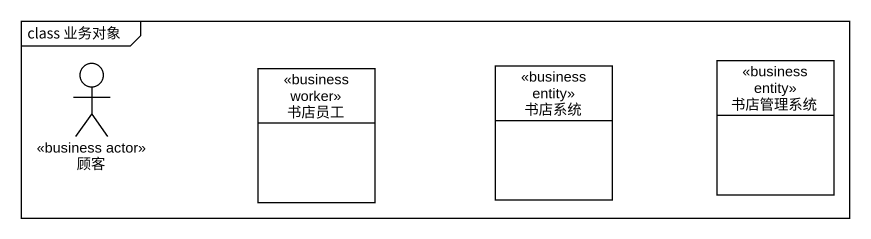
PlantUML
@startuml
mainframe class 业务对象
allowmixing
hide circle
hide empty members
actor 顾客 <<business actor>>
class 书店员工 <<business worker>>
class 书店系统 <<business entity>>
class 书店管理系统 <<business entity>>
@enduml
